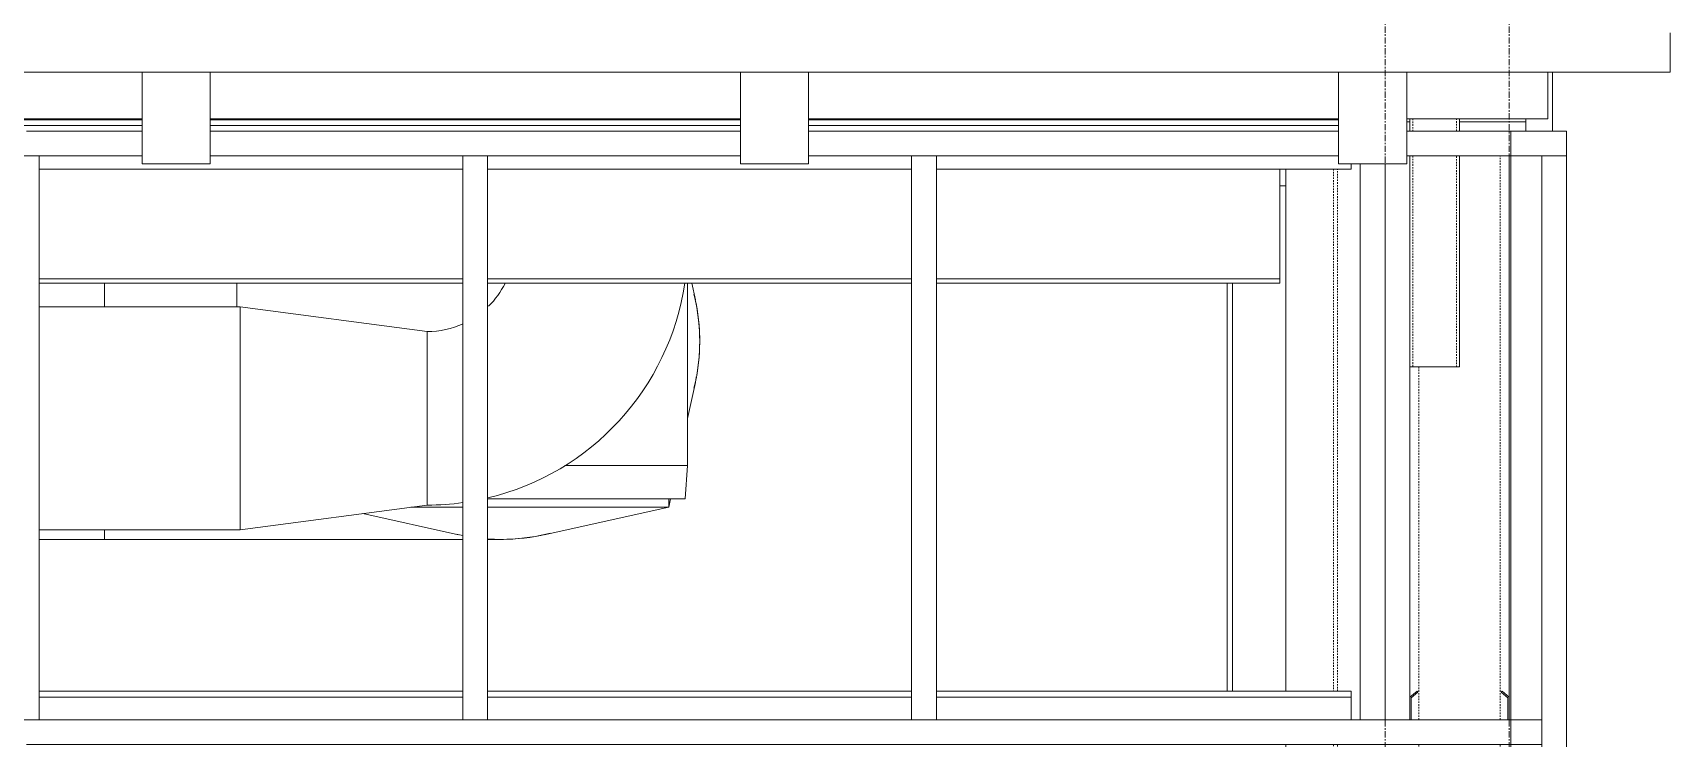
# Model space of a CAD drawing. Header units: inches. Extents: x 20230 to 40520, y -638 to 835.
# Drawn here: x 29224.5 to 29356.6, y 96.5 to 153.4 of the extents above; entities that cross this region are included whole.
import ezdxf

# ---------------------------------------------------------------- set-up
doc = ezdxf.new("R2010")
doc.units = ezdxf.units.IN
doc.header["$MEASUREMENT"] = 0
doc.linetypes.add('Grid Line 1_2_', pattern=[0.875, 0.5, -0.125, 0.125, -0.125])
doc.linetypes.add('Hidden 1_8_', pattern=[0.1875, 0.125, -0.0625])
for name, color, linetype, lineweight in [('A-GLAZ-CWMG', 51, 'Continuous', 9), ('A-ROOF-OTLN', 132, 'Continuous', 9), ('A-WALL', 113, 'Continuous', 9), ('I-WALL', 2, 'Continuous', 9), ('M-HVAC-DUCT', 70, 'Continuous', 9), ('S-BEAM', 12, 'Continuous', 9), ('S-COLS', 52, 'Continuous', 9), ('S-GRID', 1, 'Continuous', 9)]:
    doc.layers.add(name, color=color, linetype=linetype, lineweight=lineweight)

# ---------------------------------------------------------------- blocks, each defined once
blk = doc.blocks.new('W-Wide Flange-Column - B2_D-1389335-Elevation - South')
at = {"layer": 'S-COLS'}
for p, q in [((26263.39, 100.3), (26263.39, 142.44)), ((26263.39, 2), (26263.39, 96))]:
    blk.add_line(p, q, dxfattribs=at)
at = {"layer": 'S-COLS', "linetype": 'Hidden 1_8_'}
for p, q in [((26267.23, 142.44), (26267.23, 100.3)), ((26267.55, 100.3), (26267.55, 142.44)), ((26267.23, 96), (26267.23, 2)), ((26267.55, 2), (26267.55, 96))]:
    blk.add_line(p, q, dxfattribs=at)
blk = doc.blocks.new('Girt_C - 8_D-1405484-Elevation - South')
at = {"layer": 'S-BEAM'}
for p, q in [((26273.97, 100.3), (26273.39, 99.82)), ((26273.39, 99.82), (26273.39, 98)), ((26273.5, 99.77), (26274.04, 100.22)), ((26273.5, 98), (26273.5, 99.77)), ((26274.04, 100.22), (26273.97, 100.3)), ((26280.82, 100.3), (26280.75, 100.22)), ((26280.75, 100.22), (26281.28, 99.77)), ((26281.39, 99.82), (26280.82, 100.3)), ((26281.28, 99.77), (26281.28, 98)), ((26281.39, 98), (26281.39, 99.82))]:
    blk.add_line(p, q, dxfattribs=at)
blk = doc.blocks.new('Girt_C - 8_D-1472944-Elevation - South')
at = {"layer": 'S-BEAM'}
for p, q in [((26162.83, 100.3), (26197.02, 100.3)), ((26197.02, 99.82), (26162.83, 99.82)), ((26199.02, 100.3), (26233.2, 100.3)), ((26233.2, 99.82), (26199.02, 99.82)), ((26235.2, 100.3), (26268.64, 100.3)), ((26268.64, 99.82), (26235.2, 99.82)), ((26268.64, 100.3), (26268.64, 99.82)), ((26268.64, 99.82), (26268.64, 98))]:
    blk.add_line(p, q, dxfattribs=at)
blk = doc.blocks.new('Rectangular Mullion - Exterior 2_ x 4_5_-1274970-Elevation - South')
at = {"layer": 'A-GLAZ-CWMG'}
for p, q in [((26286.02, 145.5), (26273.14, 145.5)), ((26286.02, 145.5), (26286.02, 143.5)), ((26273.14, 143.5), (26286.02, 143.5))]:
    blk.add_line(p, q, dxfattribs=at)
blk = doc.blocks.new('Rectangular Mullion - Exterior 2_ x 4_5_-1135276-Elevation - South')
at = {"layer": 'A-GLAZ-CWMG'}
for p, q in [((26026.39, 145.5), (26017.08, 145.5)), ((26053.27, 145.5), (26031.89, 145.5)), ((26017.08, 143.5), (26026.39, 143.5)), ((26031.89, 143.5), (26053.27, 143.5))]:
    blk.add_line(p, q, dxfattribs=at)
blk = doc.blocks.new('Rectangular Mullion - Exterior 2_ x 4_5_-V29-Elevation - South')
at = {"layer": 'A-GLAZ-CWMG'}
for p, q in [((26074.64, 145.5), (26053.27, 145.5)), ((26089.45, 145.5), (26080.14, 145.5)), ((26053.27, 143.5), (26074.64, 143.5)), ((26080.14, 143.5), (26089.45, 143.5))]:
    blk.add_line(p, q, dxfattribs=at)
blk = doc.blocks.new('Rectangular Mullion - Exterior 2_ x 4_5_-1142350-Elevation - South')
at = {"layer": 'A-GLAZ-CWMG'}
for p, q in [((26284.02, 97), (26284.02, 2)), ((26286.02, 2), (26286.02, 97)), ((26286.02, 2), (26284.02, 2))]:
    blk.add_line(p, q, dxfattribs=at)
blk = doc.blocks.new('Rectangular Mullion - Exterior 2_ x 4_5_-1142351-Elevation - South')
at = {"layer": 'A-GLAZ-CWMG'}
for p, q in [((26284.02, 143.5), (26286.02, 143.5)), ((26284.02, 143.5), (26284.02, 97)), ((26286.02, 97), (26286.02, 143.5))]:
    blk.add_line(p, q, dxfattribs=at)
blk = doc.blocks.new('Rectangular Mullion - Exterior 2_ x 4_5_-1135281-Elevation - South')
at = {"layer": 'A-GLAZ-CWMG'}
for p, q in [((26053.27, 98), (26017.08, 98)), ((26017.08, 96), (26053.27, 96))]:
    blk.add_line(p, q, dxfattribs=at)
blk = doc.blocks.new('Rectangular Mullion - Exterior 2_ x 4_5_-1142344-Elevation - South')
at = {"layer": 'A-GLAZ-CWMG'}
for p, q in [((26016.08, 143.5), (26018.08, 143.5)), ((26016.08, 143.5), (26016.08, 98)), ((26018.08, 98), (26018.08, 143.5)), ((26018.08, 98), (26016.08, 98))]:
    blk.add_line(p, q, dxfattribs=at)
blk = doc.blocks.new('Rectangular Mullion - Exterior 2_ x 4_5_-V30-Elevation - South')
at = {"layer": 'A-GLAZ-CWMG'}
for p, q in [((26122.89, 145.5), (26089.45, 145.5)), ((26089.45, 143.5), (26122.89, 143.5))]:
    blk.add_line(p, q, dxfattribs=at)
blk = doc.blocks.new('Rectangular Mullion - Exterior 2_ x 4_5_-1274972-Elevation - South')
at = {"layer": 'A-GLAZ-CWMG'}
for p, q in [((26284.02, 98), (26270.39, 98)), ((26284.02, 98), (26284.02, 96)), ((26270.39, 96), (26284.02, 96))]:
    blk.add_line(p, q, dxfattribs=at)
blk = doc.blocks.new('Rectangular Mullion - Exterior 2_ x 4_5_-V32-Elevation - South')
at = {"layer": 'A-GLAZ-CWMG'}
for p, q in [((26124.64, 142.86), (26124.64, 98)), ((26126.64, 98), (26126.64, 142.86)), ((26126.64, 98), (26124.64, 98))]:
    blk.add_line(p, q, dxfattribs=at)
blk = doc.blocks.new('Rectangular Mullion - Exterior 2_ x 4_5_-1146371-Elevation - South')
at = {"layer": 'A-GLAZ-CWMG'}
for p, q in [((26281.52, 145.5), (26281.52, 143.5)), ((26286.02, 145.5), (26281.52, 145.5)), ((26286.02, 143.5), (26286.02, 145.5)), ((26281.52, 143.5), (26286.02, 143.5))]:
    blk.add_line(p, q, dxfattribs=at)
blk = doc.blocks.new('Rectangular Mullion - Exterior 2_ x 4_5_-V33-Elevation - South')
at = {"layer": 'A-GLAZ-CWMG'}
for p, q in [((26281.52, 2), (26281.52, 97)), ((26286.02, 97), (26286.02, 2)), ((26286.02, 2), (26281.52, 2))]:
    blk.add_line(p, q, dxfattribs=at)
blk = doc.blocks.new('Rectangular Mullion - Exterior 2_ x 4_5_-V34-Elevation - South')
at = {"layer": 'A-GLAZ-CWMG'}
for p, q in [((26281.52, 143.5), (26286.02, 143.5)), ((26281.52, 97), (26281.52, 143.5)), ((26286.02, 143.5), (26286.02, 97))]:
    blk.add_line(p, q, dxfattribs=at)
blk = doc.blocks.new('Rectangular Mullion - Profile_Polycarbonate_Upper and left-1528482-Elevation - South')
at = {"layer": 'A-GLAZ-CWMG'}
for p, q in [((26284.88, 150.25), (26284.88, 145.5)), ((26282.75, 145.5), (26282.75, 146.5))]:
    blk.add_line(p, q, dxfattribs=at)
blk = doc.blocks.new('W-Wide Flange - W12X19-1472862-Elevation - South')
at = {"layer": 'S-BEAM'}
for p, q in [((26262.89, 142.44), (26262.89, 134.1)), ((26162.83, 133.58), (26197.02, 133.58)), ((26199.02, 133.58), (26233.2, 133.58)), ((26235.2, 133.58), (26262.89, 133.58)), ((26262.89, 134.1), (26262.89, 133.58)), ((26262.89, 133.58), (26262.89, 133.23)), ((26197.02, 133.23), (26162.83, 133.23)), ((26233.2, 133.23), (26199.02, 133.23)), ((26262.89, 133.23), (26235.2, 133.23))]:
    blk.add_line(p, q, dxfattribs=at)
blk = doc.blocks.new('HSS-Hollow Structural Section-Column - HSS4X4X1_4-1159181-Elevation - South')
at = {"layer": 'S-COLS', "linetype": 'Hidden 1_8_'}
for p, q in [((26273.62, 146.5), (26273.62, 145.5)), ((26277.16, 145.5), (26277.16, 146.5)), ((26273.62, 143.5), (26273.62, 126.47)), ((26277.16, 126.47), (26277.16, 143.5))]:
    blk.add_line(p, q, dxfattribs=at)
blk = doc.blocks.new('C-Channel-Column - C8X13_7-1263783-Elevation - South')
at = {"layer": 'S-COLS', "linetype": 'Hidden 1_8_'}
for p, q in [((26280.68, 98), (26280.68, 143.5)), ((26274.1, 98), (26274.1, 126.47)), ((26274.1, 2), (26274.1, 96)), ((26280.68, 2), (26280.68, 96))]:
    blk.add_line(p, q, dxfattribs=at)
blk = doc.blocks.new('Dimension Lumber - 5_5 x 7_5 Glulam-1403167-Elevation - South')
at = {"layer": 'S-BEAM'}
for p, q in [((25978.14, 150.25), (25978.14, 142.86)), ((25983.64, 142.86), (25983.64, 150.25)), ((25978.14, 142.86), (25983.64, 142.86))]:
    blk.add_line(p, q, dxfattribs=at)
blk = doc.blocks.new('Dimension Lumber - 5_5 x 7_5 Glulam-V63-Elevation - South')
at = {"layer": 'S-BEAM'}
for p, q in [((26267.64, 150.26), (26267.64, 142.86)), ((26273.14, 142.86), (26273.14, 150.25)), ((26267.64, 142.86), (26273.14, 142.86))]:
    blk.add_line(p, q, dxfattribs=at)
blk = doc.blocks.new('Girt_C - 8_D-1472945-Elevation - South')
at = {"layer": 'S-BEAM'}
for p, q in [((26128.39, 146.42), (26171.14, 146.42)), ((26171.14, 145.94), (26128.39, 145.94)), ((26176.64, 146.42), (26219.39, 146.42)), ((26219.39, 145.94), (26176.64, 145.94)), ((26224.89, 146.42), (26267.64, 146.42)), ((26267.64, 145.94), (26224.89, 145.94)), ((26268.64, 142.86), (26268.64, 142.63)), ((26162.83, 142.44), (26197.02, 142.44)), ((26199.02, 142.44), (26233.2, 142.44)), ((26235.2, 142.44), (26268.64, 142.44)), ((26268.64, 142.63), (26268.64, 142.44))]:
    blk.add_line(p, q, dxfattribs=at)
blk = doc.blocks.new('Rectangular Elbow - Radius - 1 W-1435921-Elevation - South')
at = {"layer": 'M-HVAC-DUCT'}
blk.add_line((26194.14, 115.32), (26194.14, 129.32), dxfattribs=at)
for radius, start, end in [(21, 283.4534, 351.5258), (7, 315, 333.614), (7, 270, 294.447), (21, 270, 277.8708)]:
    blk.add_arc((26194.14, 136.32), radius, start, end, dxfattribs=at)
blk = doc.blocks.new('Rectangular Transition - Angle - 45 Degree-1435923-Elevation - South')
at = {"layer": 'M-HVAC-DUCT'}
for p, q in [((26194.14, 129.32), (26179.05, 131.32)), ((26179.05, 113.32), (26179.05, 131.32)), ((26194.14, 129.32), (26194.14, 115.32)), ((26179.05, 113.32), (26194.14, 115.32))]:
    blk.add_line(p, q, dxfattribs=at)
blk = doc.blocks.new('Rectangular Elbow - Radius - 1 W-1436817-Elevation - South')
at = {"layer": 'M-HVAC-DUCT'}
for p, q in [((26178.77, 133.21), (26178.77, 131.31)), ((26215.14, 133.21), (26215.14, 118.51)), ((26205.23, 118.51), (26215.14, 118.51)), ((26215.14, 118.51), (26205.23, 118.51))]:
    blk.add_line(p, q, dxfattribs=at)
blk = doc.blocks.new('Rectangular Transition - Angle - 45 Degree-1437918-Elevation - South')
at = {"layer": 'M-HVAC-DUCT'}
for p, q in [((26205.23, 118.51), (26215.14, 118.51)), ((26214.95, 115.82), (26215.14, 118.51)), ((26214.95, 115.82), (26199.02, 115.82))]:
    blk.add_line(p, q, dxfattribs=at)
blk = doc.blocks.new('Round Elbow - 1_0 D-V76-Elevation - South')
at = {"layer": 'M-HVAC-DUCT'}
for p, q in [((26168.11, 131.33), (26168.11, 133.24)), ((26168.11, 112.55), (26168.11, 113.27))]:
    blk.add_line(p, q, dxfattribs=at)
at = {"layer": 'M-HVAC-DUCT', "flags": 128}
for points in [[(26215.65, 132.33), (26215.75, 131.9), (26215.88, 131.27), (26215.97, 130.64), (26216.04, 130), (26216.09, 129.36), (26216.11, 128.72), (26216.11, 128.55)], [(26216.11, 128.55), (26216.1, 127.91), (26216.06, 127.27), (26215.99, 126.64), (26215.9, 126), (26215.87, 125.8)], [(26215.84, 125.67), (26215.79, 125.37), (26215.65, 124.75)], [(26197.02, 112.55), (26196.49, 112.55), (26195.88, 112.55), (26195.22, 112.55), (26194.52, 112.55), (26193.78, 112.55), (26192.99, 112.55), (26192.17, 112.55), (26191.3, 112.55), (26190.4, 112.55), (26189.47, 112.55), (26188.5, 112.55), (26187.5, 112.55), (26186.46, 112.55), (26185.4, 112.55), (26184.31, 112.55), (26183.19, 112.55), (26182.05, 112.55), (26180.89, 112.55), (26179.7, 112.55), (26178.5, 112.55), (26177.28, 112.55), (26176.05, 112.55), (26174.8, 112.55), (26173.55, 112.55), (26172.28, 112.55), (26171.01, 112.55), (26169.73, 112.55), (26168.45, 112.55), (26168.11, 112.55)], [(26200.11, 112.55), (26200.08, 112.55), (26200.01, 112.55), (26199.88, 112.55), (26199.7, 112.55), (26199.47, 112.55), (26199.19, 112.55), (26199.02, 112.55)], [(26204.08, 113.05), (26203.46, 112.91), (26202.83, 112.78), (26202.2, 112.69), (26201.56, 112.62), (26200.92, 112.57), (26200.28, 112.55), (26200.11, 112.55)]]:
    blk.add_lwpolyline(points, dxfattribs=at)
blk = doc.blocks.new('Round to Rectangular Transition - Angle - 45 Degree-1543017-Elevation - South')
at = {"layer": 'M-HVAC-DUCT'}
for p, q in [((26215.76, 131.89), (26215.47, 133.23)), ((26215.14, 122.32), (26215.76, 125.21)), ((26192.82, 115.15), (26197.02, 115.15)), ((26199.02, 115.15), (26213.61, 115.15)), ((26203.56, 112.93), (26213.61, 115.15)), ((26213.61, 115.15), (26213.75, 115.82)), ((26213.61, 115.15), (26213.61, 115.82)), ((26196.66, 112.93), (26188.94, 114.63))]:
    blk.add_line(p, q, dxfattribs=at)
for start, end in [(0, 12.5338), (347.4662, 360), (256.8315, 258.8485), (266.0633, 270), (270, 283.1685)]:
    blk.add_arc((26200.11, 128.55), 16, start, end, dxfattribs=at)

msp = doc.modelspace()

# ---------------------------------------------------------------- linework, layer by layer
at = {"layer": 'A-ROOF-OTLN'}
for p in [(29356.6, 153.44), (29019.1, 150.25)]:
    msp.add_line(p, (29356.6, 150.25), dxfattribs=at)
at = {"layer": 'A-WALL'}
for p, q in [((29335.35, 146.25), (29335.6, 146.25)), ((29339.58, 146.25), (29344.95, 146.25))]:
    msp.add_line(p, q, dxfattribs=at)
at = {"layer": 'I-WALL'}
for p, q in [((29346.72, 146.5), (29346.72, 150.25)), ((29190.6, 146.5), (29233.35, 146.5)), ((29238.85, 146.5), (29281.6, 146.5)), ((29287.1, 146.5), (29329.85, 146.5)), ((29335.35, 146.5), (29346.72, 146.5))]:
    msp.add_line(p, q, dxfattribs=at)
at = {"layer": 'M-HVAC-DUCT'}
for p, q in [((29230.31, 133.24), (29230.31, 131.33)), ((29225.03, 131.32), (29241.26, 131.32)), ((29241.26, 131.32), (29241.26, 113.32)), ((29241.26, 113.32), (29225.03, 113.32)), ((29225.03, 112.55), (29230.31, 112.55)), ((29230.31, 113.27), (29230.31, 112.55))]:
    msp.add_line(p, q, dxfattribs=at)
at = {"layer": 'S-COLS'}
for p, q in [((29335.6, 146.5), (29335.6, 145.5)), ((29339.6, 145.5), (29339.6, 146.5)), ((29335.6, 143.5), (29335.6, 126.47)), ((29339.6, 126.47), (29339.6, 143.5)), ((29343.6, 143.5), (29343.6, 99.82)), ((29325.6, 141.09), (29325.1, 141.09)), ((29320.85, 133.23), (29320.85, 100.3)), ((29321.28, 133.23), (29321.28, 100.3)), ((29336.06, 126.47), (29335.6, 126.47)), ((29335.6, 99.82), (29335.6, 126.47)), ((29339.13, 126.47), (29336.06, 126.47)), ((29339.6, 126.47), (29339.13, 126.47))]:
    msp.add_line(p, q, dxfattribs=at)
at = {"layer": 'S-GRID', "linetype": 'Grid Line 1_2_'}
for p, q in [((29333.6, -28.56), (29333.6, 671.89)), ((29333.6, -28.56), (29333.6, 671.89)), ((29343.6, -28.56), (29343.6, 671.89)), ((29343.6, -28.56), (29343.6, 671.89))]:
    msp.add_line(p, q, dxfattribs=at)

# ---------------------------------------------------------------- block references
at = {"layer": 'A-GLAZ-CWMG'}
for name, p in [('Rectangular Mullion - Profile_Polycarbonate_Upper and left-1528482-Elevation - South', (3062.21, 0)), ('Rectangular Mullion - Exterior 2_ x 4_5_-1135276-Elevation - South', (3206.96, 0)), ('Rectangular Mullion - Exterior 2_ x 4_5_-V29-Elevation - South', (3206.96, 0)), ('Rectangular Mullion - Exterior 2_ x 4_5_-V30-Elevation - South', (3206.96, 0)), ('Rectangular Mullion - Exterior 2_ x 4_5_-1274970-Elevation - South', (3062.21, 0)), ('Rectangular Mullion - Exterior 2_ x 4_5_-1146371-Elevation - South', (3062.21, 0)), ('Rectangular Mullion - Exterior 2_ x 4_5_-1142344-Elevation - South', (3206.96, 0)), ('Rectangular Mullion - Exterior 2_ x 4_5_-1142344-Elevation - South', (3243.14, 0)), ('Rectangular Mullion - Exterior 2_ x 4_5_-1142344-Elevation - South', (3279.33, 0)), ('Rectangular Mullion - Exterior 2_ x 4_5_-V32-Elevation - South', (3206.96, 0)), ('Rectangular Mullion - Exterior 2_ x 4_5_-V34-Elevation - South', (3062.21, 0)), ('Rectangular Mullion - Exterior 2_ x 4_5_-1142351-Elevation - South', (3062.21, 0)), ('Rectangular Mullion - Exterior 2_ x 4_5_-1135281-Elevation - South', (3206.96, 0)), ('Rectangular Mullion - Exterior 2_ x 4_5_-1135281-Elevation - South', (3243.14, 0)), ('Rectangular Mullion - Exterior 2_ x 4_5_-1135281-Elevation - South', (3279.33, 0)), ('Rectangular Mullion - Exterior 2_ x 4_5_-1274972-Elevation - South', (3062.21, 0)), ('Rectangular Mullion - Exterior 2_ x 4_5_-V33-Elevation - South', (3062.21, 0)), ('Rectangular Mullion - Exterior 2_ x 4_5_-1142350-Elevation - South', (3062.21, 0))]:
    msp.add_blockref(name, p, dxfattribs=at)
at = {"layer": 'M-HVAC-DUCT'}
for name in ['Round Elbow - 1_0 D-V76-Elevation - South', 'Rectangular Elbow - Radius - 1 W-1436817-Elevation - South', 'Round to Rectangular Transition - Angle - 45 Degree-1543017-Elevation - South', 'Rectangular Elbow - Radius - 1 W-1435921-Elevation - South', 'Rectangular Transition - Angle - 45 Degree-1435923-Elevation - South', 'Rectangular Transition - Angle - 45 Degree-1437918-Elevation - South']:
    msp.add_blockref(name, (3062.21, 0), dxfattribs=at)
at = {"layer": 'S-BEAM'}
for name, p in [('Dimension Lumber - 5_5 x 7_5 Glulam-1403167-Elevation - South', (3255.21, 0)), ('Dimension Lumber - 5_5 x 7_5 Glulam-1403167-Elevation - South', (3303.46, 0)), ('Dimension Lumber - 5_5 x 7_5 Glulam-V63-Elevation - South', (3062.21, 0)), ('Girt_C - 8_D-1472945-Elevation - South', (3062.21, 0)), ('W-Wide Flange - W12X19-1472862-Elevation - South', (3062.21, 0)), ('Girt_C - 8_D-1472944-Elevation - South', (3062.21, 0)), ('Girt_C - 8_D-1405484-Elevation - South', (3062.21, 0))]:
    msp.add_blockref(name, p, dxfattribs=at)
at = {"layer": 'S-COLS', "linetype": 'Hidden 1_8_'}
for name in ['HSS-Hollow Structural Section-Column - HSS4X4X1_4-1159181-Elevation - South', 'C-Channel-Column - C8X13_7-1263783-Elevation - South']:
    msp.add_blockref(name, (3062.21, 0), dxfattribs=at)
at = {"layer": 'S-COLS'}
msp.add_blockref('W-Wide Flange-Column - B2_D-1389335-Elevation - South', (3062.21, 0), dxfattribs=at)

doc.saveas('drawing.dxf')
